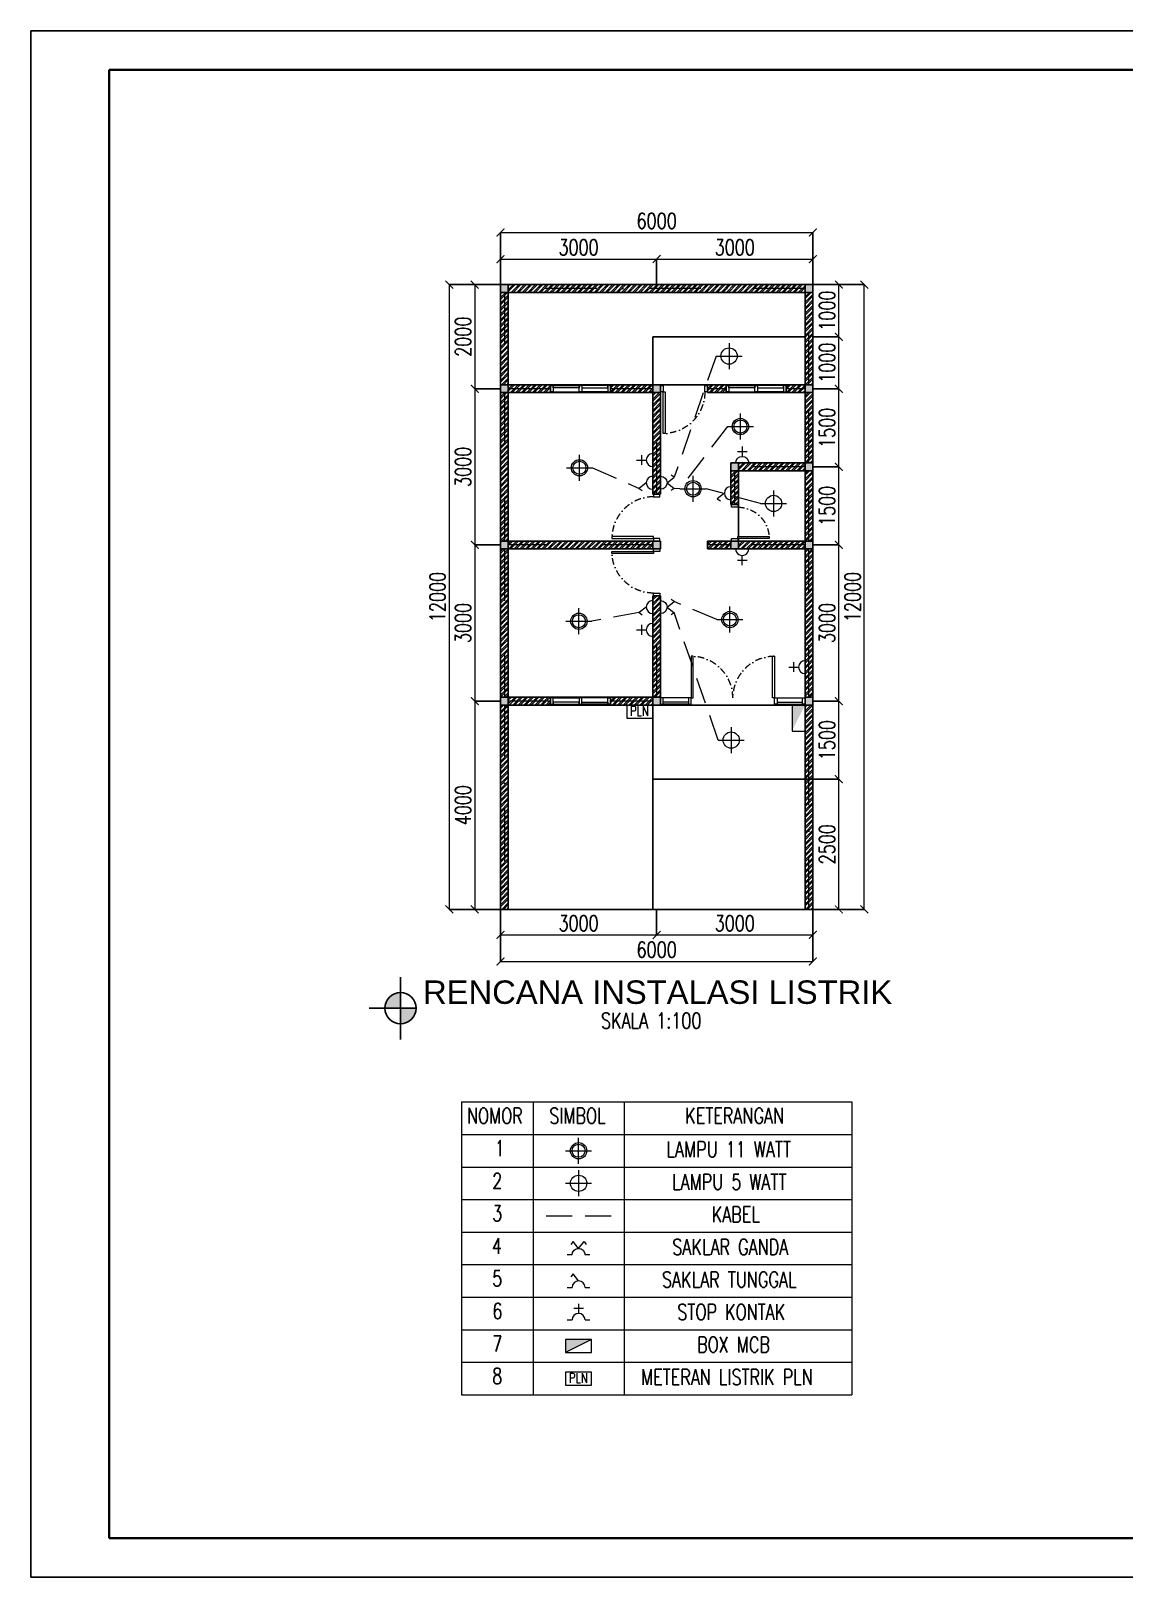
# Model space of a CAD drawing. Header units: millimetres. Extents: x 48798 to 15437420, y 37454 to 5348517.
# Drawn here: x 15395420 to 15416420, y 5318817 to 5348517 of the extents above; entities that cross this region are included whole.
import ezdxf

# ---------------------------------------------------------------- set-up
doc = ezdxf.new("R2010")
doc.units = ezdxf.units.MM
doc.header["$MEASUREMENT"] = 0
doc.header["$PDMODE"] = 35
doc.linetypes.add('DASHDOT', pattern=[1, 0.5, -0.25, 0, -0.25])
doc.linetypes.add('DASHED', pattern=[0.75, 0.5, -0.25])
doc.layers.add('Bangunan', color=7, linetype='Continuous')
for name, color, linetype, lineweight in [('Dimensi', 1, 'Continuous', 5), ('Funiture', 252, 'Continuous', 5), ('Garis Keterangan', 1, 'Continuous', 5), ('Garis Pendamping', 252, 'Continuous', 5), ('Garis Utama', 7, 'Continuous', 15), ('Hatch', 252, 'Continuous', 5), ('Keterangan', 3, 'Continuous', 5), ('Kop Luar', 7, 'Continuous', 40), ('Notasi', 1, 'Continuous', 5)]:
    doc.layers.add(name, color=color, linetype=linetype, lineweight=lineweight)
doc.styles.add('Romans', font='romans.shx', dxfattribs={"width": 0.75})
doc.styles.get("Standard").update_dxf_attribs({"font": 'arial.ttf'})
doc.dimstyles.get("Standard").update_dxf_attribs({"dimtxt": 300, "dimasz": 150, "dimexe": 0, "dimexo": 0, "dimgap": 75, "dimtad": 1, "dimtoh": 1, "dimdec": 0, "dimzin": 0, "dimdsep": 46, "dimtxsty": 'Romans', "dimblk": 'ARCHTICK', "dimcen": 0, "dimclrd": 256, "dimclre": 256, "dimclrt": 3, "dimadec": 0, "dimazin": 0, "dimtfac": 1, "dimtdec": 0, "dimtofl": 0, "dimtmove": 0, "dimatfit": 3, "dimfxl": 1, "dimtolj": 1, "dimtzin": 0, "dimlwd": -1, "dimarcsym": 1})
pattern_1 = [(45, (15400530.76, 5331104.24), (-53.033, 53.033), []), (45, (15400566.114, 5331104.24), (-53.033, 53.033), [])]

# ---------------------------------------------------------------- blocks, each defined once
blk = doc.blocks.new('Saklar Ganda')
at = {"layer": 'Garis Pendamping'}
for p, q in [((20356849, 15185228), (20356849, 15185078)), ((20357049, 15184878), (20357265, 15185050)), ((20357265, 15185050), (20357172, 15185114)), ((20356849, 15184678), (20356849, 15184528)), ((20357049, 15184878), (20357265, 15184706)), ((20357265, 15184706), (20357172, 15184641))]:
    blk.add_line(p, q, dxfattribs=at)
blk.add_arc((20356849, 15184878), 200, 270, 90, dxfattribs=at)
blk = doc.blocks.new('Saklar Tunggal')
at = {"layer": 'Garis Pendamping'}
for p, q in [((21891252, 15172894), (21891252, 15172744)), ((21891452, 15172544), (21891668, 15172716)), ((21891668, 15172716), (21891575, 15172781)), ((21891252, 15172344), (21891252, 15172194))]:
    blk.add_line(p, q, dxfattribs=at)
blk.add_arc((21891252, 15172544), 200, 270, 90, dxfattribs=at)
blk = doc.blocks.new('Stop Kontak')
at = {"layer": 'Garis Pendamping'}
for p, q in [((20360849, 15185778), (20360849, 15185628)), ((20361199, 15185278), (20361199, 15185578)), ((20360849, 15185228), (20360849, 15185078)), ((20361349, 15185428), (20361049, 15185428))]:
    blk.add_line(p, q, dxfattribs=at)
blk.add_arc((20360849, 15185428), 200, 270, 90, dxfattribs=at)
blk = doc.blocks.new('_ArchTick')
at = {"color": 0, "linetype": 'ByBlock', "const_width": 0.15}
blk.add_lwpolyline([(-0.5, -0.5), (0.5, 0.5)], dxfattribs=at)
blk = doc.blocks.new('*D82')
at = {"layer": 'Defpoints', "color": 0, "transparency": 16777216}
for p in [(15410441, 5334143), (15410941, 5334143), (15410441, 5331643)]:
    blk.add_point(p, dxfattribs=at)
at = {"layer": 'Dimensi', "lineweight": -2, "transparency": 16777216}
for p, q in [((15410441, 5334143), (15410941, 5334143)), ((15410441, 5331643), (15410941, 5331643))]:
    blk.add_line(p, q, dxfattribs=at)
at = {"layer": 'Dimensi', "transparency": 16777216}
blk.add_line((15410941, 5331643), (15410941, 5334143), dxfattribs=at)
at = {"layer": 'Dimensi', "transparency": 16777216, "xscale": 150, "yscale": 150, "zscale": 150}
for p, rotation in [((15410941, 5334143), 90), ((15410941, 5331643), 270)]:
    blk.add_blockref('_ArchTick', p, dxfattribs=dict(at, rotation=rotation))
at = {"layer": 'Dimensi', "color": 3, "transparency": 16777216, "insert": (15410716, 5332893), "char_height": 300, "attachment_point": 5, "rotation": 90, "style": 'Romans'}
blk.add_mtext('\\A1;2500', dxfattribs=at)
blk = doc.blocks.new('*D83')
at = {"layer": 'Defpoints', "color": 0, "transparency": 16777216}
for p in [(15410441, 5335643), (15410941, 5335643), (15410291, 5334143)]:
    blk.add_point(p, dxfattribs=at)
at = {"layer": 'Dimensi', "lineweight": -2, "transparency": 16777216}
for p, q in [((15410441, 5335643), (15410941, 5335643)), ((15410291, 5334143), (15410941, 5334143))]:
    blk.add_line(p, q, dxfattribs=at)
at = {"layer": 'Dimensi', "transparency": 16777216}
blk.add_line((15410941, 5334143), (15410941, 5335643), dxfattribs=at)
at = {"layer": 'Dimensi', "transparency": 16777216, "xscale": 150, "yscale": 150, "zscale": 150}
for p, rotation in [((15410941, 5335643), 90), ((15410941, 5334143), 270)]:
    blk.add_blockref('_ArchTick', p, dxfattribs=dict(at, rotation=rotation))
at = {"layer": 'Dimensi', "color": 3, "transparency": 16777216, "insert": (15410716, 5334893), "char_height": 300, "attachment_point": 5, "rotation": 90, "style": 'Romans'}
blk.add_mtext('\\A1;1500', dxfattribs=at)
blk = doc.blocks.new('*D78')
at = {"layer": 'Defpoints', "color": 0, "transparency": 16777216}
for p in [(15410441, 5338643), (15410941, 5338643), (15410441, 5335643)]:
    blk.add_point(p, dxfattribs=at)
at = {"layer": 'Dimensi', "lineweight": -2, "transparency": 16777216}
for p, q in [((15410441, 5338643), (15410941, 5338643)), ((15410441, 5335643), (15410941, 5335643))]:
    blk.add_line(p, q, dxfattribs=at)
at = {"layer": 'Dimensi', "transparency": 16777216}
blk.add_line((15410941, 5335643), (15410941, 5338643), dxfattribs=at)
at = {"layer": 'Dimensi', "transparency": 16777216, "xscale": 150, "yscale": 150, "zscale": 150}
for p, rotation in [((15410941, 5338643), 90), ((15410941, 5335643), 270)]:
    blk.add_blockref('_ArchTick', p, dxfattribs=dict(at, rotation=rotation))
at = {"layer": 'Dimensi', "color": 3, "transparency": 16777216, "insert": (15410716, 5337143), "char_height": 300, "attachment_point": 5, "rotation": 90, "style": 'Romans'}
blk.add_mtext('\\A1;3000', dxfattribs=at)
blk = doc.blocks.new('*D79')
at = {"layer": 'Defpoints', "color": 0, "transparency": 16777216}
for p in [(15410441, 5340143), (15410941, 5340143), (15410441, 5338643)]:
    blk.add_point(p, dxfattribs=at)
at = {"layer": 'Dimensi', "lineweight": -2, "transparency": 16777216}
for p, q in [((15410441, 5340143), (15410941, 5340143)), ((15410441, 5338643), (15410941, 5338643))]:
    blk.add_line(p, q, dxfattribs=at)
at = {"layer": 'Dimensi', "transparency": 16777216}
blk.add_line((15410941, 5338643), (15410941, 5340143), dxfattribs=at)
at = {"layer": 'Dimensi', "transparency": 16777216, "xscale": 150, "yscale": 150, "zscale": 150}
for p, rotation in [((15410941, 5340143), 90), ((15410941, 5338643), 270)]:
    blk.add_blockref('_ArchTick', p, dxfattribs=dict(at, rotation=rotation))
at = {"layer": 'Dimensi', "color": 3, "transparency": 16777216, "insert": (15410716, 5339393), "char_height": 300, "attachment_point": 5, "rotation": 90, "style": 'Romans'}
blk.add_mtext('\\A1;1500', dxfattribs=at)
blk = doc.blocks.new('*D80')
at = {"layer": 'Defpoints', "color": 0, "transparency": 16777216}
for p in [(15410441, 5341643), (15410941, 5341643), (15410441, 5340143)]:
    blk.add_point(p, dxfattribs=at)
at = {"layer": 'Dimensi', "lineweight": -2, "transparency": 16777216}
for p, q in [((15410441, 5341643), (15410941, 5341643)), ((15410441, 5340143), (15410941, 5340143))]:
    blk.add_line(p, q, dxfattribs=at)
at = {"layer": 'Dimensi', "transparency": 16777216}
blk.add_line((15410941, 5340143), (15410941, 5341643), dxfattribs=at)
at = {"layer": 'Dimensi', "transparency": 16777216, "xscale": 150, "yscale": 150, "zscale": 150}
for p, rotation in [((15410941, 5341643), 90), ((15410941, 5340143), 270)]:
    blk.add_blockref('_ArchTick', p, dxfattribs=dict(at, rotation=rotation))
at = {"layer": 'Dimensi', "color": 3, "transparency": 16777216, "insert": (15410716, 5340893), "char_height": 300, "attachment_point": 5, "rotation": 90, "style": 'Romans'}
blk.add_mtext('\\A1;1500', dxfattribs=at)
blk = doc.blocks.new('*D74')
at = {"layer": 'Defpoints', "color": 0, "transparency": 16777216}
for p in [(15410441, 5342643), (15410941, 5342643), (15410441, 5341643)]:
    blk.add_point(p, dxfattribs=at)
at = {"layer": 'Dimensi', "lineweight": -2, "transparency": 16777216}
for p, q in [((15410441, 5342643), (15410941, 5342643)), ((15410441, 5341643), (15410941, 5341643))]:
    blk.add_line(p, q, dxfattribs=at)
at = {"layer": 'Dimensi', "transparency": 16777216}
blk.add_line((15410941, 5341643), (15410941, 5342643), dxfattribs=at)
at = {"layer": 'Dimensi', "transparency": 16777216, "xscale": 150, "yscale": 150, "zscale": 150}
for p, rotation in [((15410941, 5342643), 90), ((15410941, 5341643), 270)]:
    blk.add_blockref('_ArchTick', p, dxfattribs=dict(at, rotation=rotation))
at = {"layer": 'Dimensi', "color": 3, "transparency": 16777216, "insert": (15410716, 5342143), "char_height": 300, "attachment_point": 5, "rotation": 90, "style": 'Romans'}
blk.add_mtext('\\A1;1000', dxfattribs=at)
blk = doc.blocks.new('*D84')
at = {"layer": 'Defpoints', "color": 0, "transparency": 16777216}
for p in [(15410441, 5343643), (15410941, 5343643), (15410441, 5342643)]:
    blk.add_point(p, dxfattribs=at)
at = {"layer": 'Dimensi', "lineweight": -2, "transparency": 16777216}
for p, q in [((15410441, 5343643), (15410941, 5343643)), ((15410441, 5342643), (15410941, 5342643))]:
    blk.add_line(p, q, dxfattribs=at)
at = {"layer": 'Dimensi', "transparency": 16777216}
blk.add_line((15410941, 5342643), (15410941, 5343643), dxfattribs=at)
at = {"layer": 'Dimensi', "transparency": 16777216, "xscale": 150, "yscale": 150, "zscale": 150}
for p, rotation in [((15410941, 5343643), 90), ((15410941, 5342643), 270)]:
    blk.add_blockref('_ArchTick', p, dxfattribs=dict(at, rotation=rotation))
at = {"layer": 'Dimensi', "color": 3, "transparency": 16777216, "insert": (15410716, 5343143), "char_height": 300, "attachment_point": 5, "rotation": 90, "style": 'Romans'}
blk.add_mtext('\\A1;1000', dxfattribs=at)
blk = doc.blocks.new('*D75')
at = {"layer": 'Defpoints', "color": 0, "transparency": 16777216}
for p in [(15410441, 5343643), (15411430, 5343643), (15410441, 5331643)]:
    blk.add_point(p, dxfattribs=at)
at = {"layer": 'Dimensi', "lineweight": -2, "transparency": 16777216}
for p, q in [((15410441, 5343643), (15411430, 5343643)), ((15410441, 5331643), (15411430, 5331643))]:
    blk.add_line(p, q, dxfattribs=at)
at = {"layer": 'Dimensi', "transparency": 16777216}
blk.add_line((15411430, 5331643), (15411430, 5343643), dxfattribs=at)
at = {"layer": 'Dimensi', "transparency": 16777216, "xscale": 150, "yscale": 150, "zscale": 150}
for p, rotation in [((15411430, 5343643), 90), ((15411430, 5331643), 270)]:
    blk.add_blockref('_ArchTick', p, dxfattribs=dict(at, rotation=rotation))
at = {"layer": 'Dimensi', "color": 3, "transparency": 16777216, "insert": (15411205, 5337643), "char_height": 300, "attachment_point": 5, "rotation": 90, "style": 'Romans'}
blk.add_mtext('\\A1;12000', dxfattribs=at)
blk = doc.blocks.new('*D85')
at = {"layer": 'Defpoints', "color": 0, "transparency": 16777216}
for p in [(15404441, 5331643), (15407441, 5331643), (15407441, 5331151)]:
    blk.add_point(p, dxfattribs=at)
at = {"layer": 'Dimensi', "lineweight": -2, "transparency": 16777216}
for p, q in [((15404441, 5331643), (15404441, 5331151)), ((15407441, 5331643), (15407441, 5331151))]:
    blk.add_line(p, q, dxfattribs=at)
at = {"layer": 'Dimensi', "transparency": 16777216}
blk.add_line((15404441, 5331151), (15407441, 5331151), dxfattribs=at)
at = {"layer": 'Dimensi', "transparency": 16777216, "xscale": 150, "yscale": 150, "zscale": 150, "rotation": 180}
blk.add_blockref('_ArchTick', (15404441, 5331151), dxfattribs=at)
at = {"layer": 'Dimensi', "transparency": 16777216, "xscale": 150, "yscale": 150, "zscale": 150}
blk.add_blockref('_ArchTick', (15407441, 5331151), dxfattribs=at)
at = {"layer": 'Dimensi', "color": 3, "transparency": 16777216, "insert": (15405941, 5331376), "char_height": 300, "attachment_point": 5, "style": 'Romans'}
blk.add_mtext('\\A1;3000', dxfattribs=at)
blk = doc.blocks.new('*D76')
at = {"layer": 'Defpoints', "color": 0, "transparency": 16777216}
for p in [(15407441, 5331643), (15410441, 5331643), (15410441, 5331151)]:
    blk.add_point(p, dxfattribs=at)
at = {"layer": 'Dimensi', "lineweight": -2, "transparency": 16777216}
for p, q in [((15407441, 5331643), (15407441, 5331151)), ((15410441, 5331643), (15410441, 5331151))]:
    blk.add_line(p, q, dxfattribs=at)
at = {"layer": 'Dimensi', "transparency": 16777216}
blk.add_line((15407441, 5331151), (15410441, 5331151), dxfattribs=at)
at = {"layer": 'Dimensi', "transparency": 16777216, "xscale": 150, "yscale": 150, "zscale": 150, "rotation": 180}
blk.add_blockref('_ArchTick', (15407441, 5331151), dxfattribs=at)
at = {"layer": 'Dimensi', "transparency": 16777216, "xscale": 150, "yscale": 150, "zscale": 150}
blk.add_blockref('_ArchTick', (15410441, 5331151), dxfattribs=at)
at = {"layer": 'Dimensi', "color": 3, "transparency": 16777216, "insert": (15408941, 5331376), "char_height": 300, "attachment_point": 5, "style": 'Romans'}
blk.add_mtext('\\A1;3000', dxfattribs=at)
blk = doc.blocks.new('*D77')
at = {"layer": 'Defpoints', "color": 0, "transparency": 16777216}
for p in [(15404441, 5331643), (15410441, 5331643), (15410441, 5330643)]:
    blk.add_point(p, dxfattribs=at)
at = {"layer": 'Dimensi', "lineweight": -2, "transparency": 16777216}
for p, q in [((15404441, 5331643), (15404441, 5330643)), ((15410441, 5331643), (15410441, 5330643))]:
    blk.add_line(p, q, dxfattribs=at)
at = {"layer": 'Dimensi', "transparency": 16777216}
blk.add_line((15404441, 5330643), (15410441, 5330643), dxfattribs=at)
at = {"layer": 'Dimensi', "transparency": 16777216, "xscale": 150, "yscale": 150, "zscale": 150, "rotation": 180}
blk.add_blockref('_ArchTick', (15404441, 5330643), dxfattribs=at)
at = {"layer": 'Dimensi', "transparency": 16777216, "xscale": 150, "yscale": 150, "zscale": 150}
blk.add_blockref('_ArchTick', (15410441, 5330643), dxfattribs=at)
at = {"layer": 'Dimensi', "color": 3, "transparency": 16777216, "insert": (15407441, 5330868), "char_height": 300, "attachment_point": 5, "style": 'Romans'}
blk.add_mtext('\\A1;6000', dxfattribs=at)
blk = doc.blocks.new('*D67')
at = {"layer": 'Defpoints', "color": 0, "transparency": 16777216}
for p in [(15407441, 5344135), (15404441, 5343643), (15407441, 5343643)]:
    blk.add_point(p, dxfattribs=at)
at = {"layer": 'Dimensi', "lineweight": -2, "transparency": 16777216}
for p, q in [((15404441, 5343643), (15404441, 5344135)), ((15407441, 5343643), (15407441, 5344135))]:
    blk.add_line(p, q, dxfattribs=at)
at = {"layer": 'Dimensi', "transparency": 16777216}
blk.add_line((15404441, 5344135), (15407441, 5344135), dxfattribs=at)
at = {"layer": 'Dimensi', "transparency": 16777216, "xscale": 150, "yscale": 150, "zscale": 150, "rotation": 180}
blk.add_blockref('_ArchTick', (15404441, 5344135), dxfattribs=at)
at = {"layer": 'Dimensi', "transparency": 16777216, "xscale": 150, "yscale": 150, "zscale": 150}
blk.add_blockref('_ArchTick', (15407441, 5344135), dxfattribs=at)
at = {"layer": 'Dimensi', "color": 3, "transparency": 16777216, "insert": (15405941, 5344360), "char_height": 300, "attachment_point": 5, "style": 'Romans'}
blk.add_mtext('\\A1;3000', dxfattribs=at)
blk = doc.blocks.new('*D68')
at = {"layer": 'Defpoints', "color": 0, "transparency": 16777216}
for p in [(15410441, 5344135), (15407441, 5343643), (15410441, 5343643)]:
    blk.add_point(p, dxfattribs=at)
at = {"layer": 'Dimensi', "lineweight": -2, "transparency": 16777216}
for p, q in [((15407441, 5343643), (15407441, 5344135)), ((15410441, 5343643), (15410441, 5344135))]:
    blk.add_line(p, q, dxfattribs=at)
at = {"layer": 'Dimensi', "transparency": 16777216}
blk.add_line((15407441, 5344135), (15410441, 5344135), dxfattribs=at)
at = {"layer": 'Dimensi', "transparency": 16777216, "xscale": 150, "yscale": 150, "zscale": 150, "rotation": 180}
blk.add_blockref('_ArchTick', (15407441, 5344135), dxfattribs=at)
at = {"layer": 'Dimensi', "transparency": 16777216, "xscale": 150, "yscale": 150, "zscale": 150}
blk.add_blockref('_ArchTick', (15410441, 5344135), dxfattribs=at)
at = {"layer": 'Dimensi', "color": 3, "transparency": 16777216, "insert": (15408941, 5344360), "char_height": 300, "attachment_point": 5, "style": 'Romans'}
blk.add_mtext('\\A1;3000', dxfattribs=at)
blk = doc.blocks.new('*D69')
at = {"layer": 'Defpoints', "color": 0, "transparency": 16777216}
for p in [(15410441, 5344643), (15404441, 5343643), (15410441, 5343643)]:
    blk.add_point(p, dxfattribs=at)
at = {"layer": 'Dimensi', "lineweight": -2, "transparency": 16777216}
for p, q in [((15404441, 5343643), (15404441, 5344643)), ((15410441, 5343643), (15410441, 5344643))]:
    blk.add_line(p, q, dxfattribs=at)
at = {"layer": 'Dimensi', "transparency": 16777216}
blk.add_line((15404441, 5344643), (15410441, 5344643), dxfattribs=at)
at = {"layer": 'Dimensi', "transparency": 16777216, "xscale": 150, "yscale": 150, "zscale": 150, "rotation": 180}
blk.add_blockref('_ArchTick', (15404441, 5344643), dxfattribs=at)
at = {"layer": 'Dimensi', "transparency": 16777216, "xscale": 150, "yscale": 150, "zscale": 150}
blk.add_blockref('_ArchTick', (15410441, 5344643), dxfattribs=at)
at = {"layer": 'Dimensi', "color": 3, "transparency": 16777216, "insert": (15407441, 5344868), "char_height": 300, "attachment_point": 5, "style": 'Romans'}
blk.add_mtext('\\A1;6000', dxfattribs=at)
blk = doc.blocks.new('*D70')
at = {"layer": 'Defpoints', "color": 0, "transparency": 16777216}
for p in [(15404441, 5343643), (15403947, 5341643), (15404441, 5341643)]:
    blk.add_point(p, dxfattribs=at)
at = {"layer": 'Dimensi', "lineweight": -2, "transparency": 16777216}
for p, q in [((15404441, 5343643), (15403947, 5343643)), ((15404441, 5341643), (15403947, 5341643))]:
    blk.add_line(p, q, dxfattribs=at)
at = {"layer": 'Dimensi', "transparency": 16777216}
blk.add_line((15403947, 5343643), (15403947, 5341643), dxfattribs=at)
at = {"layer": 'Dimensi', "transparency": 16777216, "xscale": 150, "yscale": 150, "zscale": 150}
for p, rotation in [((15403947, 5343643), 90), ((15403947, 5341643), 270)]:
    blk.add_blockref('_ArchTick', p, dxfattribs=dict(at, rotation=rotation))
at = {"layer": 'Dimensi', "color": 3, "transparency": 16777216, "insert": (15403722, 5342643), "char_height": 300, "attachment_point": 5, "rotation": 90, "style": 'Romans'}
blk.add_mtext('\\A1;2000', dxfattribs=at)
blk = doc.blocks.new('*D71')
at = {"layer": 'Defpoints', "color": 0, "transparency": 16777216}
for p in [(15404441, 5341643), (15403947, 5338643), (15404441, 5338643)]:
    blk.add_point(p, dxfattribs=at)
at = {"layer": 'Dimensi', "lineweight": -2, "transparency": 16777216}
for p, q in [((15404441, 5341643), (15403947, 5341643)), ((15404441, 5338643), (15403947, 5338643))]:
    blk.add_line(p, q, dxfattribs=at)
at = {"layer": 'Dimensi', "transparency": 16777216}
blk.add_line((15403947, 5341643), (15403947, 5338643), dxfattribs=at)
at = {"layer": 'Dimensi', "transparency": 16777216, "xscale": 150, "yscale": 150, "zscale": 150}
for p, rotation in [((15403947, 5341643), 90), ((15403947, 5338643), 270)]:
    blk.add_blockref('_ArchTick', p, dxfattribs=dict(at, rotation=rotation))
at = {"layer": 'Dimensi', "color": 3, "transparency": 16777216, "insert": (15403722, 5340143), "char_height": 300, "attachment_point": 5, "rotation": 90, "style": 'Romans'}
blk.add_mtext('\\A1;3000', dxfattribs=at)
blk = doc.blocks.new('*D72')
at = {"layer": 'Defpoints', "color": 0, "transparency": 16777216}
for p in [(15404441, 5338643), (15403947, 5335643), (15404441, 5335643)]:
    blk.add_point(p, dxfattribs=at)
at = {"layer": 'Dimensi', "lineweight": -2, "transparency": 16777216}
for p, q in [((15404441, 5338643), (15403947, 5338643)), ((15404441, 5335643), (15403947, 5335643))]:
    blk.add_line(p, q, dxfattribs=at)
at = {"layer": 'Dimensi', "transparency": 16777216}
blk.add_line((15403947, 5338643), (15403947, 5335643), dxfattribs=at)
at = {"layer": 'Dimensi', "transparency": 16777216, "xscale": 150, "yscale": 150, "zscale": 150}
for p, rotation in [((15403947, 5338643), 90), ((15403947, 5335643), 270)]:
    blk.add_blockref('_ArchTick', p, dxfattribs=dict(at, rotation=rotation))
at = {"layer": 'Dimensi', "color": 3, "transparency": 16777216, "insert": (15403722, 5337143), "char_height": 300, "attachment_point": 5, "rotation": 90, "style": 'Romans'}
blk.add_mtext('\\A1;3000', dxfattribs=at)
blk = doc.blocks.new('*D73')
at = {"layer": 'Defpoints', "color": 0, "transparency": 16777216}
for p in [(15404441, 5335643), (15403947, 5331643), (15404441, 5331643)]:
    blk.add_point(p, dxfattribs=at)
at = {"layer": 'Dimensi', "lineweight": -2, "transparency": 16777216}
for p, q in [((15404441, 5335643), (15403947, 5335643)), ((15404441, 5331643), (15403947, 5331643))]:
    blk.add_line(p, q, dxfattribs=at)
at = {"layer": 'Dimensi', "transparency": 16777216}
blk.add_line((15403947, 5335643), (15403947, 5331643), dxfattribs=at)
at = {"layer": 'Dimensi', "transparency": 16777216, "xscale": 150, "yscale": 150, "zscale": 150}
for p, rotation in [((15403947, 5335643), 90), ((15403947, 5331643), 270)]:
    blk.add_blockref('_ArchTick', p, dxfattribs=dict(at, rotation=rotation))
at = {"layer": 'Dimensi', "color": 3, "transparency": 16777216, "insert": (15403722, 5333643), "char_height": 300, "attachment_point": 5, "rotation": 90, "style": 'Romans'}
blk.add_mtext('\\A1;4000', dxfattribs=at)
blk = doc.blocks.new('*D81')
at = {"layer": 'Defpoints', "color": 0, "transparency": 16777216}
for p in [(15404441, 5343643), (15403456, 5331643), (15404441, 5331643)]:
    blk.add_point(p, dxfattribs=at)
at = {"layer": 'Dimensi', "lineweight": -2, "transparency": 16777216}
for p, q in [((15404441, 5343643), (15403456, 5343643)), ((15404441, 5331643), (15403456, 5331643))]:
    blk.add_line(p, q, dxfattribs=at)
at = {"layer": 'Dimensi', "transparency": 16777216}
blk.add_line((15403456, 5343643), (15403456, 5331643), dxfattribs=at)
at = {"layer": 'Dimensi', "transparency": 16777216, "xscale": 150, "yscale": 150, "zscale": 150}
for p, rotation in [((15403456, 5343643), 90), ((15403456, 5331643), 270)]:
    blk.add_blockref('_ArchTick', p, dxfattribs=dict(at, rotation=rotation))
at = {"layer": 'Dimensi', "color": 3, "transparency": 16777216, "insert": (15403231, 5337643), "char_height": 300, "attachment_point": 5, "rotation": 90, "style": 'Romans'}
blk.add_mtext('\\A1;12000', dxfattribs=at)
blk = doc.blocks.new('1')
at = {"layer": 'Funiture'}
for points in [[(7816, 5444), (7816, 6244), (7776, 6244), (7776, 5444)], [(7726, 5324), (7776, 5324), (7776, 5444), (7726, 5444)], [(8576, 5324), (8626, 5324), (8626, 5444), (8576, 5444)]]:
    blk.add_lwpolyline(points, close=True, dxfattribs=at)
at = {"layer": 'Notasi', "linetype": 'DASHDOT', "ltscale": 250}
blk.add_arc((7776, 5444), 800, 0, 90, dxfattribs=at)
blk = doc.blocks.new('2')
at = {"layer": 'Funiture'}
for points in [[(8062, 6753), (8062, 7353), (8022, 7353), (8022, 6753)], [(7972, 6753), (7972, 6633), (8022, 6633), (8022, 6753)], [(8622, 6753), (8622, 6633), (8672, 6633), (8672, 6753)]]:
    blk.add_lwpolyline(points, close=True, dxfattribs=at)
at = {"layer": 'Notasi', "linetype": 'DASHDOT', "ltscale": 250}
blk.add_arc((8022, 6753), 600, 0, 90, dxfattribs=at)
blk = doc.blocks.new('3')
at = {"layer": 'Funiture'}
for p, q in [((7523, 5688), (7036, 5688)), ((9223, 5688), (9711, 5688)), ((7523, 5608), (7036, 5608)), ((7523, 5568), (7036, 5568)), ((9223, 5608), (9711, 5608)), ((9223, 5568), (9711, 5568))]:
    blk.add_line(p, q, dxfattribs=at)
for points in [[(7613, 5688), (7613, 6488), (7573, 6488), (7573, 5688)], [(7613, 5688), (7613, 6488), (7573, 6488), (7573, 5688)], [(9133, 5688), (9133, 6488), (9173, 6488), (9173, 5688)], [(9133, 5688), (9133, 6488), (9173, 6488), (9173, 5688)], [(6986, 5568), (7036, 5568), (7036, 5688), (6986, 5688)], [(6986, 5568), (7036, 5568), (7036, 5688), (6986, 5688)], [(7523, 5568), (7573, 5568), (7573, 5688), (7523, 5688)], [(7523, 5568), (7573, 5568), (7573, 5688), (7523, 5688)], [(9223, 5568), (9173, 5568), (9173, 5688), (9223, 5688)], [(9223, 5568), (9173, 5568), (9173, 5688), (9223, 5688)], [(9761, 5568), (9711, 5568), (9711, 5688), (9761, 5688)], [(9761, 5568), (9711, 5568), (9711, 5688), (9761, 5688)]]:
    blk.add_lwpolyline(points, close=True, dxfattribs=at)
at = {"layer": 'Notasi', "linetype": 'DASHDOT', "ltscale": 250}
for centre, start, end in [((7573, 5688), 0, 90), ((7573, 5688), 0, 90), ((9173, 5688), 90, 180), ((9173, 5688), 90, 180)]:
    blk.add_arc(centre, 800, start, end, dxfattribs=at)
blk = doc.blocks.new('4')
at = {"layer": 'Funiture'}
for p, q in [((4398, 3638), (4898, 3638)), ((5448, 3638), (4948, 3638))]:
    blk.add_line(p, q, dxfattribs=at)
for points in [[(4348, 3518), (4398, 3518), (4398, 3638), (4348, 3638)], [(4898, 3518), (4948, 3518), (4948, 3638), (4898, 3638)], [(5498, 3518), (5448, 3518), (5448, 3638), (5498, 3638)], [(4398, 3518), (4898, 3518), (4898, 3558), (4398, 3558)], [(5448, 3518), (4948, 3518), (4948, 3558), (5448, 3558)]]:
    blk.add_lwpolyline(points, close=True, dxfattribs=at)
blk = doc.blocks.new('Kop Gambar A3')
at = {"layer": 'Defpoints'}
for p, q in [((1253176.42, 651753.87), (1253176.42, 652050.87)), ((1253596.42, 652050.87), (1253176.42, 652050.87)), ((1253176.42, 651753.87), (1253596.42, 651753.87))]:
    blk.add_line(p, q, dxfattribs=at)
at = {"layer": 'Kop Luar'}
for p, q in [((1253191.42, 651761.37), (1253191.42, 652043.37)), ((1253588.92, 652043.37), (1253191.42, 652043.37)), ((1253191.42, 651761.37), (1253588.92, 651761.37))]:
    blk.add_line(p, q, dxfattribs=at)

msp = doc.modelspace()

# ---------------------------------------------------------------- hatches: boundary and pattern name
at = {"layer": 'Hatch'}
h = msp.add_hatch(dxfattribs=at)
h.set_pattern_fill('ANSI32', color=256, scale=200)
h.set_pattern_definition(pattern_1)
h.paths.add_polyline_path([(15404591.4, 5336792), (15404441.4, 5336792), (15404441.4, 5335718.2), (15404591.4, 5335718.2)])
h.paths.add_polyline_path([(15404591.4, 5338004.2), (15404591.4, 5338568.2), (15404441.4, 5338568.2), (15404441.4, 5336792), (15404591.4, 5336792)])
h.paths.add_polyline_path([(15406441.4, 5338718.2), (15404591.4, 5338718.2), (15404591.4, 5338568.2), (15406441.4, 5338568.2)])
h.paths.add_polyline_path([(15407366.4, 5338718.2), (15406441.4, 5338718.2), (15406441.4, 5338568.2), (15407366.4, 5338568.2)])
h.paths.add_polyline_path([(15407366.4, 5335718.2), (15406553.9, 5335718.2), (15406553.9, 5335568.2), (15407366.4, 5335568.2)])
h.paths.add_polyline_path([(15405403.9, 5335718.2), (15404591.4, 5335718.2), (15404591.4, 5335568.2), (15405403.9, 5335568.2)])
h.paths.add_polyline_path([(15404591.4, 5335568.2), (15404441.4, 5335568.2), (15404441.4, 5331643.2), (15404591.4, 5331643.2)])
h.paths.add_polyline_path([(15410441.4, 5335568.2), (15410291.4, 5335568.2), (15410291.4, 5331643.2), (15410441.4, 5331643.2)])
h.paths.add_polyline_path([(15410441.4, 5336792), (15410291.4, 5336792), (15410291.4, 5335718.2), (15410441.4, 5335718.2)])
h.paths.add_polyline_path([(15407516.4, 5337668.2), (15407366.4, 5337668.2), (15407366.4, 5336792), (15407516.4, 5336792)])
h.paths.add_polyline_path([(15407516.4, 5336792), (15407366.4, 5336792), (15407366.4, 5335718.2), (15407516.4, 5335718.2)])
h.paths.add_polyline_path([(15410291.4, 5338718.2), (15409591.4, 5338718.2), (15409016.4, 5338718.2), (15409016.4, 5338568.2), (15410291.4, 5338568.2)])
h.paths.add_polyline_path([(15408866.4, 5338718.2), (15408416.4, 5338718.2), (15408416.4, 5338568.2), (15408866.4, 5338568.2)])
h.paths.add_polyline_path([(15410441.4, 5340068.2), (15410291.4, 5340068.2), (15410291.4, 5338718.2), (15410441.4, 5338718.2)])
h.paths.add_polyline_path([(15410291.4, 5340218.2), (15409016.4, 5340218.2), (15409016.4, 5340068.2), (15410291.4, 5340068.2)])
h.paths.add_polyline_path([(15409016.4, 5340068.2), (15408866.4, 5340068.2), (15408866.4, 5339418.2), (15409016.4, 5339418.2)])
h.paths.add_polyline_path([(15410441.4, 5340864.6), (15410291.4, 5340864.6), (15410291.4, 5340218.2), (15410441.4, 5340218.2)])
h.paths.add_polyline_path([(15410441.4, 5341568.2), (15410291.4, 5341568.2), (15410291.4, 5340958.6), (15410291.4, 5340864.6), (15410441.4, 5340864.6)])
h.paths.add_polyline_path([(15410291.4, 5341718.2), (15409928.9, 5341718.2), (15409928.9, 5341568.2), (15410291.4, 5341568.2)])
h.paths.add_polyline_path([(15408778.9, 5341718.2), (15408416.4, 5341718.2), (15408416.4, 5341568.2), (15408778.9, 5341568.2)])
h.paths.add_polyline_path([(15407516.4, 5340864.6), (15407366.4, 5340864.6), (15407366.4, 5339618.2), (15407516.4, 5339618.2)])
h.paths.add_polyline_path([(15407516.4, 5341568.2), (15407366.4, 5341568.2), (15407366.4, 5340864.6), (15407516.4, 5340864.6)])
h.paths.add_polyline_path([(15407366.4, 5341718.2), (15406553.9, 5341718.2), (15406553.9, 5341568.2), (15407366.4, 5341568.2)])
h.paths.add_polyline_path([(15405403.9, 5341718.2), (15404591.4, 5341718.2), (15404591.4, 5341568.2), (15405403.9, 5341568.2)])
h.paths.add_polyline_path([(15404591.4, 5341568.2), (15404441.4, 5341568.2), (15404441.4, 5340864.6), (15404591.4, 5340864.6)])
h.paths.add_polyline_path([(15404591.4, 5340864.6), (15404441.4, 5340864.6), (15404441.4, 5338718.2), (15404591.4, 5338718.2)])
h.paths.add_polyline_path([(15404591.4, 5343493.2), (15404441.4, 5343493.2), (15404441.4, 5341718.2), (15404591.4, 5341718.2)])
h.paths.add_polyline_path([(15406441.4, 5343643.2), (15404591.4, 5343643.2), (15404591.4, 5343493.2), (15406441.4, 5343493.2)])
h.paths.add_polyline_path([(15410291.4, 5343643.2), (15406441.4, 5343643.2), (15406441.4, 5343493.2), (15410291.4, 5343493.2)])
h.paths.add_polyline_path([(15410441.4, 5343493.2), (15410291.4, 5343493.2), (15410291.4, 5341718.2), (15410441.4, 5341718.2)])
h = msp.add_hatch(color=256, dxfattribs=at)
h.dxf.hatch_style = 1
h.paths.add_polyline_path([(15404441.4, 5343643.2), (15404441.4, 5343493.2), (15404591.4, 5343493.2), (15404591.4, 5343643.2)])
h.paths.add_polyline_path([(15404591.4, 5341718.2), (15404441.4, 5341718.2), (15404441.4, 5341568.2), (15404591.4, 5341568.2)])
h.paths.add_polyline_path([(15407516.4, 5341718.2), (15407366.4, 5341718.2), (15407366.4, 5341568.2), (15407516.4, 5341568.2)])
h.paths.add_polyline_path([(15410291.4, 5343493.2), (15410441.4, 5343493.2), (15410441.4, 5343643.2), (15410291.4, 5343643.2)])
h.paths.add_polyline_path([(15410291.4, 5341568.2), (15410441.4, 5341568.2), (15410441.4, 5341718.2), (15410291.4, 5341718.2)])
h.paths.add_polyline_path([(15410291.4, 5340218.2), (15410291.4, 5340068.2), (15410441.4, 5340068.2), (15410441.4, 5340218.2)])
h.paths.add_polyline_path([(15408866.4, 5340068.2), (15409016.4, 5340068.2), (15409016.4, 5340218.2), (15408866.4, 5340218.2)])
h.paths.add_polyline_path([(15408866.4, 5338568.2), (15409016.4, 5338568.2), (15409016.4, 5338718.2), (15408866.4, 5338718.2)])
h.paths.add_polyline_path([(15410441.4, 5338718.2), (15410291.4, 5338718.2), (15410291.4, 5338568.2), (15410441.4, 5338568.2)])
h.paths.add_polyline_path([(15407516.4, 5338718.2), (15407366.4, 5338718.2), (15407366.4, 5338568.2), (15407516.4, 5338568.2)])
h.paths.add_polyline_path([(15404591.4, 5338718.2), (15404441.4, 5338718.2), (15404441.4, 5338568.2), (15404591.4, 5338568.2)])
h.paths.add_polyline_path([(15404591.4, 5335568.2), (15404591.4, 5335718.2), (15404441.4, 5335718.2), (15404441.4, 5335568.2)])
h = msp.add_hatch(dxfattribs=at)
h.set_pattern_fill('ANSI32', color=256, scale=200)
h.set_pattern_definition(pattern_1)
h.paths.add_polyline_path([(15410441.4, 5338568.2), (15410291.4, 5338568.2), (15410291.4, 5336792), (15410441.4, 5336792)])
h = msp.add_hatch(color=256, dxfattribs=at)
h.dxf.hatch_style = 1
h.paths.add_polyline_path([(15407516.4, 5335718.2), (15407366.4, 5335718.2), (15407366.4, 5335568.2), (15407516.4, 5335568.2)])
h.paths.add_polyline_path([(15410291.4, 5335568.2), (15410441.4, 5335568.2), (15410441.4, 5335718.2), (15410291.4, 5335718.2)])
h = msp.add_hatch(color=256, dxfattribs=at)
h.dxf.hatch_style = 1
h.paths.add_polyline_path([(15410041.4, 5335568.2), (15410291.4, 5335568.2), (15410041.4, 5335068.2)])
h = msp.add_hatch(color=256, dxfattribs=at)
h.dxf.hatch_style = 1
h.paths.add_polyline_path([(15402520.3, 5329743.2), (15402520.3, 5330043.2, 0.4142136), (15402220.3, 5329743.2)])
h.paths.add_polyline_path([(15402520.3, 5329743.2), (15402520.3, 5329443.2, 0.4142136), (15402820.3, 5329743.2)])
h = msp.add_hatch(color=256, dxfattribs=at)
h.dxf.hatch_style = 1
h.paths.add_polyline_path([(15405691.4, 5323380.7), (15405691.4, 5323130.7), (15406191.4, 5323380.7)])

# ---------------------------------------------------------------- linework, layer by layer
at = {"layer": 'Bangunan'}
for p, q in [((15410441.4, 5343643.2), (15404441.4, 5343643.2)), ((15404441.4, 5343643.2), (15404441.4, 5331643.2)), ((15404591.4, 5343643.2), (15404591.4, 5331643.2)), ((15410291.4, 5331643.2), (15410291.4, 5343643.2)), ((15410441.4, 5331643.2), (15410441.4, 5343643.2)), ((15410441.4, 5343493.2), (15404441.4, 5343493.2)), ((15407366.4, 5339618.2), (15407366.4, 5342643.2)), ((15410291.4, 5342643.2), (15407366.4, 5342643.2)), ((15410441.4, 5341718.2), (15404441.4, 5341718.2)), ((15407516.4, 5341568.2), (15404441.4, 5341568.2)), ((15405403.9, 5341568.2), (15405403.9, 5341718.2)), ((15406553.9, 5341568.2), (15406553.9, 5341718.2)), ((15407516.4, 5339618.2), (15407516.4, 5341718.2)), ((15408416.4, 5341568.2), (15408416.4, 5341718.2)), ((15410441.4, 5341568.2), (15408416.4, 5341568.2)), ((15408778.9, 5341568.2), (15408778.9, 5341718.2)), ((15409928.9, 5341568.2), (15409928.9, 5341718.2)), ((15408866.4, 5339418.2), (15408866.4, 5340218.2)), ((15410441.4, 5340218.2), (15408866.4, 5340218.2)), ((15410441.4, 5340068.2), (15408866.4, 5340068.2)), ((15409016.4, 5338808.2), (15409016.4, 5340218.2)), ((15407516.4, 5339618.2), (15407366.4, 5339618.2)), ((15408866.4, 5339418.2), (15409016.4, 5339418.2)), ((15407516.4, 5338718.2), (15404441.4, 5338718.2)), ((15407366.4, 5338568.2), (15407366.4, 5338718.2)), ((15407516.4, 5338568.2), (15407516.4, 5338718.2)), ((15410441.4, 5338718.2), (15408416.4, 5338718.2)), ((15408416.4, 5338568.2), (15408416.4, 5338718.2)), ((15408866.4, 5338568.2), (15408866.4, 5338718.2)), ((15409016.4, 5338568.2), (15409016.4, 5338768.2)), ((15407516.4, 5338568.2), (15404441.4, 5338568.2)), ((15410441.4, 5338568.2), (15408416.4, 5338568.2)), ((15407366.4, 5331643.2), (15407366.4, 5337668.2)), ((15407516.4, 5337668.2), (15407366.4, 5337668.2)), ((15407516.4, 5335568.2), (15407516.4, 5337668.2)), ((15407516.4, 5335718.2), (15404441.4, 5335718.2)), ((15405403.9, 5335718.2), (15405403.9, 5335568.2)), ((15406553.9, 5335718.2), (15406553.9, 5335568.2)), ((15410441.4, 5335718.2), (15410291.4, 5335718.2)), ((15410441.4, 5335568.2), (15404441.4, 5335568.2)), ((15410291.4, 5334143.2), (15407366.4, 5334143.2)), ((15404441.4, 5331643.2), (15410441.4, 5331643.2)), ((15402520.3, 5330343.2), (15402520.3, 5329143.2)), ((15402820.3, 5329743.2), (15401920.3, 5329743.2))]:
    msp.add_line(p, q, dxfattribs=at)
at = {"layer": 'Bangunan', "const_width": 1}
msp.add_lwpolyline([(15402820.3, 5329743.2), (15412062.5, 5329743.2)], dxfattribs=at)
at = {"layer": 'Bangunan'}
msp.add_circle((15402520.3, 5329743.2), 300, dxfattribs=at)
at = {"layer": 'Garis Keterangan', "linetype": 'DASHED', "ltscale": 1000}
msp.add_line((15405316.4, 5325755.7), (15406566.4, 5325755.7), dxfattribs=at)
for points in [[(15408582.9, 5342271.3), (15407776.7, 5339944.4)], [(15408799.9, 5340917.6), (15407889.3, 5339722.5), (15407776.7, 5339729.5)], [(15406208.1, 5340124.4), (15407106.1, 5339729.5)], [(15409436.7, 5339439.8), (15408389.3, 5339722.5)], [(15408599, 5337209.5), (15407776.7, 5337556.9)], [(15407106.1, 5337342), (15406197.7, 5337177.8)], [(15408622.7, 5334893.9), (15407776.7, 5337342)]]:
    msp.add_lwpolyline(points, dxfattribs=at)
at = {"layer": 'Garis Pendamping'}
for p, q in [((15408832.9, 5342521.3), (15408832.9, 5342021.3)), ((15408582.9, 5342271.3), (15409082.9, 5342271.3)), ((15409049.9, 5340667.6), (15409049.9, 5341167.6)), ((15408799.9, 5340917.6), (15409299.9, 5340917.6)), ((15405958.1, 5339874.4), (15405958.1, 5340374.4)), ((15405708.1, 5340124.4), (15406208.1, 5340124.4)), ((15408139.3, 5339472.5), (15408139.3, 5339972.5)), ((15407889.3, 5339722.5), (15408389.3, 5339722.5)), ((15409686.7, 5339689.8), (15409686.7, 5339189.8)), ((15409436.7, 5339439.8), (15409936.7, 5339439.8)), ((15405947.7, 5336927.8), (15405947.7, 5337427.8)), ((15408849, 5336959.5), (15408849, 5337459.5)), ((15405697.7, 5337177.8), (15406197.7, 5337177.8)), ((15408599, 5337209.5), (15409099, 5337209.5)), ((15408872.7, 5335143.9), (15408872.7, 5334643.9)), ((15408622.7, 5334893.9), (15409122.7, 5334893.9)), ((15405691.4, 5327005.7), (15406191.4, 5327005.7)), ((15405941.4, 5326755.7), (15405941.4, 5327255.7)), ((15405941.4, 5326630.7), (15405941.4, 5326130.7)), ((15405691.4, 5326380.7), (15406191.4, 5326380.7)), ((15406191.4, 5323380.7), (15405691.4, 5323130.7))]:
    msp.add_line(p, q, dxfattribs=at)
for points in [[(15407366.4, 5335318.2), (15407366.4, 5335568.2), (15406866.4, 5335568.2), (15406866.4, 5335318.2)], [(15410041.4, 5335068.2), (15410291.4, 5335068.2), (15410291.4, 5335568.2), (15410041.4, 5335568.2)], [(15406191.4, 5323130.7), (15406191.4, 5323380.7), (15405691.4, 5323380.7), (15405691.4, 5323130.7)], [(15406191.4, 5322505.7), (15406191.4, 5322755.7), (15405691.4, 5322755.7), (15405691.4, 5322505.7)]]:
    msp.add_lwpolyline(points, close=True, dxfattribs=at)
for centre, radius in [((15408832.9, 5342271.3), 156.2), ((15409049.9, 5340917.6), 156.2), ((15409049.9, 5340917.6), 125), ((15405958.1, 5340124.4), 156.2), ((15405958.1, 5340124.4), 125), ((15408139.3, 5339722.5), 156.2), ((15408139.3, 5339722.5), 125), ((15409686.7, 5339439.8), 156.2), ((15405947.7, 5337177.8), 156.2), ((15405947.7, 5337177.8), 125), ((15408849, 5337209.5), 156.2), ((15408849, 5337209.5), 125), ((15408872.7, 5334893.9), 156.2), ((15405941.4, 5327005.7), 156.2), ((15405941.4, 5327005.7), 125), ((15405941.4, 5326380.7), 156.2)]:
    msp.add_circle(centre, radius, dxfattribs=at)
at = {"layer": 'Garis Utama'}
for p, q in [((15403691.4, 5327943.2), (15411191.4, 5327943.2)), ((15403691.4, 5327943.2), (15403691.4, 5322318.2)), ((15405066.4, 5327943.2), (15405066.4, 5322318.2)), ((15406816.4, 5327943.2), (15406816.4, 5322318.2)), ((15411191.4, 5327943.2), (15411191.4, 5322318.2)), ((15403691.4, 5327318.2), (15411191.4, 5327318.2)), ((15403691.4, 5326693.2), (15411191.4, 5326693.2)), ((15403691.4, 5326068.2), (15411191.4, 5326068.2)), ((15403691.4, 5325443.2), (15411191.4, 5325443.2)), ((15403691.4, 5324818.2), (15411191.4, 5324818.2)), ((15403691.4, 5324193.2), (15411191.4, 5324193.2)), ((15403691.4, 5323568.2), (15411191.4, 5323568.2)), ((15403691.4, 5322943.2), (15411191.4, 5322943.2)), ((15403691.4, 5322318.2), (15411191.4, 5322318.2))]:
    msp.add_line(p, q, dxfattribs=at)
at = {"layer": 'Notasi', "linetype": 'DASHDOT', "ltscale": 2000}
for p, q in [((15404516.4, 5343493.2), (15404516.4, 5341718.2)), ((15410291.4, 5343568.2), (15404591.4, 5343568.2)), ((15410366.4, 5341718.2), (15410366.4, 5343493.2)), ((15404516.4, 5341568.2), (15404516.4, 5338718.2)), ((15405403.9, 5341643.2), (15404591.4, 5341643.2)), ((15407366.4, 5341643.2), (15406553.9, 5341643.2)), ((15407441.4, 5339618.2), (15407441.4, 5341568.2)), ((15408778.9, 5341643.2), (15408416.4, 5341643.2)), ((15410291.4, 5341643.2), (15409928.9, 5341643.2)), ((15410366.4, 5340218.2), (15410366.4, 5341568.2)), ((15408941.4, 5339418.2), (15408941.4, 5340068.2)), ((15410291.4, 5340143.2), (15409016.4, 5340143.2)), ((15410366.4, 5338718.2), (15410366.4, 5340068.2)), ((15407366.4, 5338643.2), (15404591.4, 5338643.2)), ((15408866.4, 5338643.2), (15408416.4, 5338643.2)), ((15410291.4, 5338643.2), (15409016.4, 5338643.2)), ((15404516.4, 5338568.2), (15404516.4, 5335718.2)), ((15410366.4, 5335718.2), (15410366.4, 5338568.2)), ((15407441.4, 5335718.2), (15407441.4, 5337668.2)), ((15405403.9, 5335643.2), (15404591.4, 5335643.2)), ((15407366.4, 5335643.2), (15406553.9, 5335643.2)), ((15404516.4, 5335568.2), (15404516.4, 5331643.2)), ((15410366.4, 5331643.2), (15410366.4, 5335568.2))]:
    msp.add_line(p, q, dxfattribs=at)

# ---------------------------------------------------------------- block references
at = {"layer": 'Funiture', "xscale": -1}
for name, p, rotation in [('4', (15401056.2, 5345221), 180), ('1', (15399790.5, 5347027.6), 180), ('4', (15404431.2, 5345221), 180), ('2', (15402248.6, 5330745.8), 270), ('1', (15412825.8, 5346294.1), 90)]:
    msp.add_blockref(name, p, dxfattribs=dict(at, rotation=rotation))
at = {"layer": 'Funiture', "rotation": 90}
msp.add_blockref('1', (15412825.8, 5330992.2), dxfattribs=at)
at = {"layer": 'Funiture'}
for name, p in [('3', (15400530.8, 5330015.4)), ('4', (15401056.2, 5332065.3))]:
    msp.add_blockref(name, p, dxfattribs=at)
at = {"layer": 'Garis Pendamping', "yscale": 0.625, "zscale": 0.625}
for name, p, xscale, rotation in [('Stop Kontak', (28132896.8, 14831166.8), 0.625, 180), ('Stop Kontak', (5918192.8, -7385312.2), -0.625, 270), ('Saklar Tunggal', (29089398.8, 14822677.2), 0.625, 180), ('Saklar Ganda', (2684486, 14830385.6), -0.625, 180), ('Saklar Tunggal', (29090898.8, 14822477.2), 0.625, 180), ('Stop Kontak', (5918192.8, 18064098.5), 0.625, 270), ('Saklar Tunggal', (29089398.8, 14820289.7), 0.625, 180), ('Saklar Ganda', (2684486, 14827998.1), -0.625, 180), ('Stop Kontak', (28132896.8, 14827904.3), 0.625, 180), ('Stop Kontak', (28135821.8, 14827188.8), 0.625, 180), ('Saklar Ganda', (5915392.8, -7398024.7), -0.625, 270), ('Saklar Tunggal', (24888781.7, -8357651.7), 0.625, 90.00000000000001), ('Stop Kontak', (24896833.8, -7401774.7), 0.625, 90.00000000000001)]:
    msp.add_blockref(name, p, dxfattribs=dict(at, xscale=xscale, rotation=rotation))
at = {"layer": 'Garis Utama', "xscale": 100, "yscale": 100, "zscale": 100}
msp.add_blockref('Kop Gambar A3', (-109922221.4, -59856569.8), dxfattribs=at)

# ---------------------------------------------------------------- texts
at = {"layer": 'Keterangan', "attachment_point": 7, "style": 'Romans'}
for s, width, heights, insert, char_height in [('\\pi3894.1;PLN', 8136.367, [0], (15403035, 5335360.7), 187.5), ('\\pi723.48;SKALA 1:100', 3579.109, [0.228], (15405648.5, 5329355.5), 300), ('\\pi2310.1;NOMOR', 5734.464, [0], (15401489.1, 5327527.9), 300), ('\\pi2288.7;SIMBOL', 5734.464, [0], (15403092.3, 5327527.9), 300), ('\\pi1854.7;KETERANGAN', 5734.464, [0], (15406136.1, 5327527.9), 300), ('\\pi2840.4;1', 5734.464, [0], (15401489.1, 5326902.9), 300), ('\\pi2712.8;LAMPU 11 WATT', 8136.367, [0], (15404917.9, 5326882.3), 300), ('\\pi2792.2;2', 5734.464, [0], (15401489.1, 5326277.9), 300), ('\\pi2820;LAMPU 5 WATT', 8136.367, [0], (15404917.9, 5326257.3), 300), ('\\pi2792.2;3', 5734.464, [0], (15401489.1, 5325652.9), 300), ('\\pi3580.7;KABEL', 8136.367, [0], (15404917.9, 5325632.3), 300), ('\\pi2786.9;4', 5734.464, [0], (15401489.1, 5325027.9), 300), ('\\pi2825.3;SAKLAR GANDA', 8136.367, [0], (15404917.9, 5325007.3), 300), ('\\pi2792.2;5', 5734.464, [0], (15401489.1, 5324402.9), 300), ('\\pi2627.1;SAKLAR TUNGGAL', 8136.367, [0], (15404917.9, 5324382.3), 300), ('\\pi2797.6;6', 5734.464, [0], (15401489.1, 5323777.9), 300), ('\\pi2921.8;STOP KONTAK', 8136.367, [0], (15404917.9, 5323757.3), 300), ('\\pi2792.2;7', 5734.464, [0], (15401489.1, 5323152.9), 300), ('\\pi3302.1;BOX MCB', 8136.367, [0], (15404917.9, 5323132.3), 300), ('\\pi2792.2;8', 5734.464, [0], (15401489.1, 5322527.9), 300), ('\\pi3894.1;PLN', 8136.367, [0], (15401860, 5322548.2), 187.5), ('\\pi2225.3;METERAN LISTRIK PLN', 8136.367, [0], (15404917.9, 5322507.3), 300)]:
    msp.add_mtext_dynamic_manual_height_columns(s, width=width, gutter_width=1, heights=heights, dxfattribs=dict(at, insert=insert, char_height=char_height))
at = {"layer": 'Keterangan', "insert": (15402348.4, 5330277.4), "char_height": 450, "attachment_point": 1}
msp.add_mtext_dynamic_manual_height_columns('\\pi605.69;RENCANA INSTALASI LISTRIK', width=10173.621, gutter_width=1, heights=[0], dxfattribs=at)

# ---------------------------------------------------------------- dimensions: what is measured, and where the dimension line sits
at = {"layer": 'Dimensi'}
for base, p1, p2, picture, middle in [((15410441.4, 5344643.2), (15404441.4, 5343643.2), (15410441.4, 5343643.2), '*D69', (15407441.4, 5344868.2)), ((15407441.4, 5344135.1), (15404441.4, 5343643.2), (15407441.4, 5343643.2), '*D67', (15405941.4, 5344360.1)), ((15407441.4, 5331151.2), (15404441.4, 5331643.2), (15407441.4, 5331643.2), '*D85', (15405941.4, 5331376.2)), ((15410441.4, 5330643.2), (15404441.4, 5331643.2), (15410441.4, 5331643.2), '*D77', (15407441.4, 5330868.2))]:
    dim = msp.add_linear_dim(base=base, p1=p1, p2=p2, dimstyle='Standard', dxfattribs=at)
    dim.commit()
    dim.dimension.update_dxf_attribs({"geometry": picture, "text_midpoint": middle})
for base, p1, p2, picture, middle in [((15410441.4, 5344135.1), (15407441.4, 5343643.2), (15410441.4, 5343643.2), '*D68', (15408941.4, 5344360.1)), ((15410441.4, 5331151.2), (15407441.4, 5331643.2), (15410441.4, 5331643.2), '*D76', (15408941.4, 5331376.2))]:
    dim = msp.add_linear_dim(base=base, p1=p1, p2=p2, dimstyle='Standard', override={"dimtmove": 1}, dxfattribs=at)
    dim.commit()
    dim.dimension.update_dxf_attribs({"geometry": picture, "text_midpoint": middle})
for base, p1, p2, picture, middle in [((15403456, 5331643.2), (15404441.4, 5343643.2), (15404441.4, 5331643.2), '*D81', (15403231, 5337643.2)), ((15403946.9, 5341643.2), (15404441.4, 5343643.2), (15404441.4, 5341643.2), '*D70', (15403721.9, 5342643.2)), ((15411430.1, 5343643.2), (15410441.4, 5331643.2), (15410441.4, 5343643.2), '*D75', (15411205.1, 5337643.2)), ((15410941.1, 5334143.2), (15410441.4, 5331643.2), (15410441.4, 5334143.2), '*D82', (15410716.1, 5332893.2))]:
    dim = msp.add_linear_dim(base=base, p1=p1, p2=p2, angle=90, dimstyle='Standard', dxfattribs=at)
    dim.commit()
    dim.dimension.update_dxf_attribs({"geometry": picture, "text_midpoint": middle})
for base, p1, p2, picture, middle in [((15410941.1, 5343643.2), (15410441.4, 5342643.2), (15410441.4, 5343643.2), '*D84', (15410716.1, 5343143.2)), ((15410941.1, 5342643.2), (15410441.4, 5341643.2), (15410441.4, 5342643.2), '*D74', (15410716.1, 5342143.2)), ((15403946.9, 5338643.2), (15404441.4, 5341643.2), (15404441.4, 5338643.2), '*D71', (15403721.9, 5340143.2)), ((15410941.1, 5341643.2), (15410441.4, 5340143.2), (15410441.4, 5341643.2), '*D80', (15410716.1, 5340893.2)), ((15410941.1, 5340143.2), (15410441.4, 5338643.2), (15410441.4, 5340143.2), '*D79', (15410716.1, 5339393.2)), ((15403946.9, 5335643.2), (15404441.4, 5338643.2), (15404441.4, 5335643.2), '*D72', (15403721.9, 5337143.2)), ((15410941.1, 5338643.2), (15410441.4, 5335643.2), (15410441.4, 5338643.2), '*D78', (15410716.1, 5337143.2)), ((15403946.9, 5331643.2), (15404441.4, 5335643.2), (15404441.4, 5331643.2), '*D73', (15403721.9, 5333643.2)), ((15410941.1, 5335643.2), (15410291.4, 5334143.2), (15410441.4, 5335643.2), '*D83', (15410716.1, 5334893.2))]:
    dim = msp.add_linear_dim(base=base, p1=p1, p2=p2, angle=90, dimstyle='Standard', override={"dimtmove": 1}, dxfattribs=at)
    dim.commit()
    dim.dimension.update_dxf_attribs({"geometry": picture, "text_midpoint": middle})

doc.saveas('drawing.dxf')
